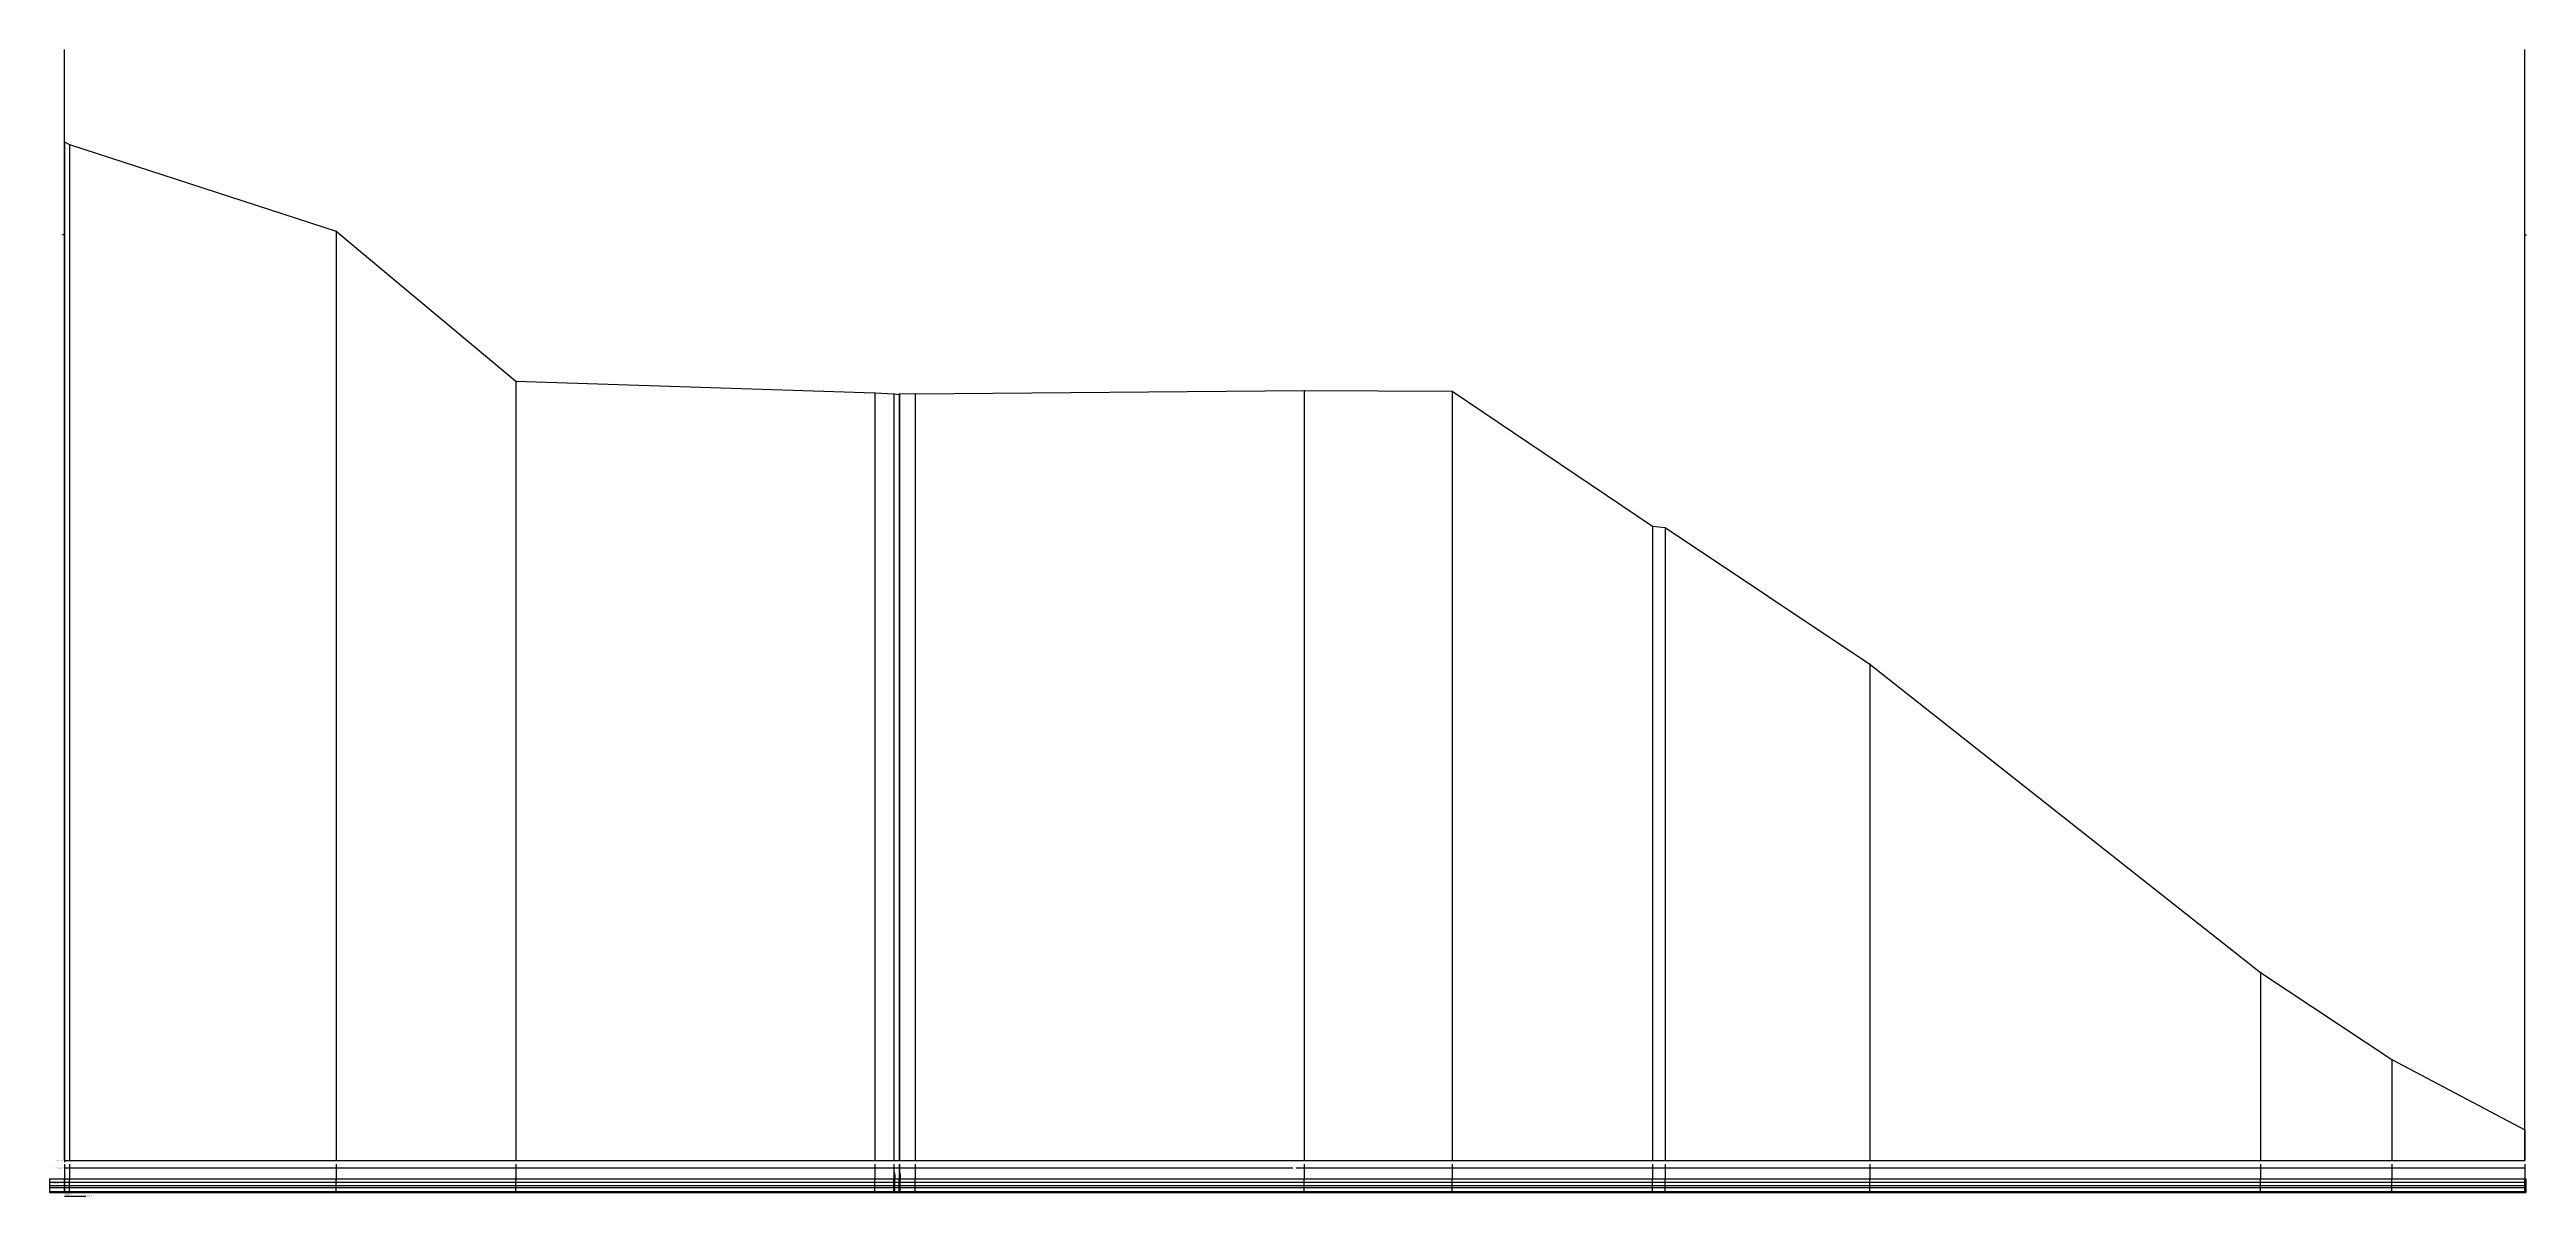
# Model space of a CAD drawing. Header units: metres. Extents: x -0.1 to 13.3, y -0.2 to 6.
import ezdxf
from ezdxf.enums import TextEntityAlignment as Align

# ---------------------------------------------------------------- set-up
doc = ezdxf.new("R2010")
doc.units = ezdxf.units.M
for name, color, linetype in [('CHAINAGE', 255, 'Continuous'), ('CODE', 255, 'Continuous'), ('DATUM', 255, 'Continuous'), ('DEFAULT', 255, 'Continuous'), ('DESCRIPTION', 255, 'Continuous'), ('DISTANCE', 255, 'Continuous'), ('DROP', 255, 'Continuous'), ('ELEVATION', 255, 'Continuous'), ('FRAME', 255, 'Continuous'), ('GEOMETRY', 255, 'Continuous'), ('IDENTIFIER', 255, 'Continuous'), ('LABELS', 255, 'Continuous'), ('SECTIONS', 255, 'Continuous'), ('TABLE', 255, 'Continuous')]:
    doc.layers.add(name, color=color, linetype=linetype)

# ---------------------------------------------------------------- blocks, each defined once
blk = doc.blocks.new('S091')
at = {"color": 0, "linetype": 'Continuous'}
for p, q in [((0.002, -0.002), (-0.498, 0.148)), ((-0.498, -0.152), (0.002, -0.002))]:
    blk.add_line(p, q, dxfattribs=at)

msp = doc.modelspace()

# ---------------------------------------------------------------- linework, layer by layer
at = {"layer": 'DEFAULT', "color": 0, "linetype": 'Continuous'}
msp.add_polyline3d([(0, 5.501, -9999.999), (0.028, 5.487, -9999.999), (1.468, 5.019, -9999.999), (2.439, 4.209, -9999.999), (4.378, 4.146, -9999.999), (4.48, 4.141, -9999.999), (4.48, 4.141, -9999.999), (4.509, 4.137, -9999.999), (4.512, 4.142, -9999.999), (4.595, 4.141, -9999.999), (6.698, 4.158, -9999.999), (7.497, 4.154, -9999.999), (8.579, 3.425, -9999.999), (8.648, 3.418, -9999.999), (9.753, 2.68, -9999.999), (11.863, 1.014, -9999.999), (12.573, 0.544, -9999.999), (13.291, 0.165, -9999.999)], dxfattribs=at)
at = {"layer": 'DROP', "color": 0, "linetype": 'Continuous'}
for p, q in [((0, 5.501, -9999.999), (0, 0, -9999.999)), ((0.028, 5.487, -9999.999), (0.028, 0, -9999.999)), ((1.468, 5.019, -9999.999), (1.468, 0, -9999.999)), ((2.439, 4.209, -9999.999), (2.439, 0, -9999.999)), ((6.698, 4.158, -9999.999), (6.698, 0, -9999.999)), ((7.497, 4.154, -9999.999), (7.497, 0, -9999.999)), ((4.378, 4.146, -9999.999), (4.378, 0, -9999.999)), ((4.48, 4.141, -9999.999), (4.48, 0, -9999.999)), ((4.48, 4.141, -9999.999), (4.48, 0, -9999.999)), ((4.509, 4.137, -9999.999), (4.509, 0, -9999.999)), ((4.512, 4.142, -9999.999), (4.512, 0, -9999.999)), ((4.595, 4.141, -9999.999), (4.595, 0, -9999.999)), ((8.579, 3.425, -9999.999), (8.579, 0, -9999.999)), ((8.648, 3.418, -9999.999), (8.648, 0, -9999.999)), ((9.753, 2.68, -9999.999), (9.753, 0, -9999.999)), ((11.863, 1.014, -9999.999), (11.863, 0, -9999.999)), ((12.573, 0.544, -9999.999), (12.573, 0, -9999.999)), ((13.291, 0.165, -9999.999), (13.291, 0, -9999.999))]:
    msp.add_line(p, q, dxfattribs=at)
for points in [[(0, -0.02, -9999.999), (0, -0.06, -9999.999), (0, -0.08, -9999.999), (0, -0.1, -9999.999)], [(0.028, -0.02, -9999.999), (0.028, -0.06, -9999.999), (0.028, -0.08, -9999.999), (0.028, -0.1, -9999.999)], [(1.468, -0.02, -9999.999), (1.468, -0.06, -9999.999), (1.468, -0.08, -9999.999), (1.468, -0.1, -9999.999)], [(2.439, -0.02, -9999.999), (2.439, -0.06, -9999.999), (2.439, -0.08, -9999.999), (2.439, -0.1, -9999.999)], [(4.378, -0.02, -9999.999), (4.378, -0.06, -9999.999), (4.378, -0.08, -9999.999), (4.378, -0.1, -9999.999)], [(4.48, -0.02, -9999.999), (4.48, -0.06, -9999.999), (4.48, -0.08, -9999.999), (4.48, -0.1, -9999.999)], [(4.48, -0.02, -9999.999), (4.48, -0.06, -9999.999), (4.486, -0.08, -9999.999), (4.486, -0.1, -9999.999)], [(4.509, -0.02, -9999.999), (4.509, -0.06, -9999.999), (4.509, -0.08, -9999.999), (4.509, -0.1, -9999.999)], [(4.512, -0.02, -9999.999), (4.512, -0.06, -9999.999), (4.515, -0.08, -9999.999), (4.515, -0.1, -9999.999)], [(4.595, -0.02, -9999.999), (4.595, -0.06, -9999.999), (4.595, -0.08, -9999.999), (4.595, -0.1, -9999.999)], [(6.698, -0.02, -9999.999), (6.698, -0.06, -9999.999), (6.698, -0.08, -9999.999), (6.698, -0.1, -9999.999)], [(7.497, -0.02, -9999.999), (7.497, -0.06, -9999.999), (7.497, -0.08, -9999.999), (7.497, -0.1, -9999.999)], [(8.579, -0.02, -9999.999), (8.579, -0.06, -9999.999), (8.579, -0.08, -9999.999), (8.579, -0.1, -9999.999)], [(8.648, -0.02, -9999.999), (8.648, -0.06, -9999.999), (8.648, -0.08, -9999.999), (8.648, -0.1, -9999.999)], [(9.753, -0.02, -9999.999), (9.753, -0.06, -9999.999), (9.753, -0.08, -9999.999), (9.753, -0.1, -9999.999)], [(11.863, -0.02, -9999.999), (11.863, -0.06, -9999.999), (11.863, -0.08, -9999.999), (11.863, -0.1, -9999.999)], [(12.573, -0.02, -9999.999), (12.573, -0.06, -9999.999), (12.573, -0.08, -9999.999), (12.573, -0.1, -9999.999)], [(13.291, -0.02, -9999.999), (13.291, -0.06, -9999.999), (13.291, -0.08, -9999.999), (13.291, -0.1, -9999.999)]]:
    msp.add_polyline3d(points, dxfattribs=at)
at = {"layer": 'ELEVATION', "color": 8, "linetype": 'Continuous'}
for p, q in [((0, 5, -9999.999), (-0.01, 5, -9999.999)), ((13.291, 5, -9999.999), (13.301, 5, -9999.999))]:
    msp.add_line(p, q, dxfattribs=at)
at = {"layer": 'ELEVATION', "color": 7, "linetype": 'Continuous'}
msp.add_line((0, 0, -9999.999), (13.291, 0, -9999.999), dxfattribs=at)
at = {"layer": 'FRAME', "color": 8, "linetype": 'Continuous'}
for q in [(0, 6, -9999.999), (0, -0.01, -9999.999)]:
    msp.add_line((0, 0, -9999.999), q, dxfattribs=at)
at = {"layer": 'FRAME', "color": 0, "linetype": 'Continuous'}
msp.add_line((13.291, 0, -9999.999), (13.291, 6, -9999.999), dxfattribs=at)
at = {"layer": 'GEOMETRY', "color": 0, "linetype": 'Continuous'}
for p, q in [((0, -0.04, -9999.999), (6.636, -0.04, -9999.999)), ((6.654, -0.04, -9999.999), (13.291, -0.04, -9999.999))]:
    msp.add_line(p, q, dxfattribs=at)
at = {"layer": 'SECTIONS', "color": 0, "linetype": 'Continuous'}
msp.add_line((0, -0.194, -9999.999), (0.116, -0.194, -9999.999), dxfattribs=at)
at = {"layer": 'TABLE', "color": 0, "linetype": 'Continuous'}
for p, q in [((-0.081, -0.1, -9999.999), (13.297, -0.1, -9999.999)), ((-0.081, -0.1, -9999.999), (-0.081, -0.173, -9999.999)), ((-0.081, -0.118, -9999.999), (13.297, -0.118, -9999.999)), ((0, -0.173, -9999.999), (0, -0.1, -9999.999)), ((0, -0.1, -9999.999), (0, -0.173, -9999.999)), ((0.028, -0.173, -9999.999), (0.028, -0.1, -9999.999)), ((1.468, -0.173, -9999.999), (1.468, -0.1, -9999.999)), ((2.439, -0.173, -9999.999), (2.439, -0.1, -9999.999)), ((4.378, -0.173, -9999.999), (4.378, -0.1, -9999.999)), ((4.48, -0.173, -9999.999), (4.48, -0.1, -9999.999)), ((4.486, -0.173, -9999.999), (4.486, -0.1, -9999.999)), ((4.509, -0.173, -9999.999), (4.509, -0.1, -9999.999)), ((4.515, -0.173, -9999.999), (4.515, -0.1, -9999.999)), ((4.595, -0.173, -9999.999), (4.595, -0.1, -9999.999)), ((6.698, -0.173, -9999.999), (6.698, -0.1, -9999.999)), ((7.497, -0.173, -9999.999), (7.497, -0.1, -9999.999)), ((8.579, -0.173, -9999.999), (8.579, -0.1, -9999.999)), ((8.648, -0.173, -9999.999), (8.648, -0.1, -9999.999)), ((9.753, -0.173, -9999.999), (9.753, -0.1, -9999.999)), ((11.863, -0.173, -9999.999), (11.863, -0.1, -9999.999)), ((12.573, -0.173, -9999.999), (12.573, -0.1, -9999.999)), ((13.291, -0.173, -9999.999), (13.291, -0.1, -9999.999)), ((13.297, -0.1, -9999.999), (13.297, -0.173, -9999.999)), ((-0.081, -0.136, -9999.999), (13.297, -0.136, -9999.999)), ((-0.081, -0.147, -9999.999), (13.297, -0.147, -9999.999)), ((-0.081, -0.168, -9999.999), (13.297, -0.168, -9999.999)), ((-0.081, -0.173, -9999.999), (13.297, -0.173, -9999.999))]:
    msp.add_line(p, q, dxfattribs=at)

# ---------------------------------------------------------------- block references
at = {"layer": 'GEOMETRY', "color": 0, "xscale": 0.0035, "yscale": 0.0035, "zscale": 0.0035, "rotation": 180}
msp.add_blockref('S091', (0, -0.04, -9999.999), dxfattribs=at)
at = {"layer": 'GEOMETRY', "color": 0, "xscale": 0.0035, "yscale": 0.0035, "zscale": 0.0035}
msp.add_blockref('S091', (13.291, -0.04, -9999.999), dxfattribs=at)

# ---------------------------------------------------------------- texts
at = {"layer": 'CHAINAGE', "color": 0, "linetype": 'Continuous'}
msp.add_text('Alignment001 - Hor. Geometry', height=0.0025, dxfattribs=at).set_placement((-0.002, -0.04, -9999.999), align=Align.MIDDLE_RIGHT)
msp.add_text('Alignment001 - Tan Labels', height=0.0025, dxfattribs=at).set_placement((-0.002, -0.042, -9999.999), align=Align.TOP_RIGHT)
at = {"layer": 'CODE', "color": 0, "linetype": 'Continuous'}
msp.add_text('Alignment1Merged - Code', height=0.0025, dxfattribs=at).set_placement((-0.04, -0.149, -9999.999), align=Align.TOP_CENTER)
for p in [(0.002, -0.157, -9999.999), (13.292, -0.157, -9999.999)]:
    msp.add_text('DEFAULT', height=0.0025, rotation=90, dxfattribs=at).set_placement(p, align=Align.TOP_CENTER)
at = {"layer": 'DATUM', "color": 0, "linetype": 'Continuous'}
msp.add_text('Datum : 65.000', height=0.0035, dxfattribs=at).set_placement((-0.013, 0, -9999.999), align=Align.MIDDLE_RIGHT)
at = {"layer": 'DESCRIPTION', "color": 0, "linetype": 'Continuous'}
msp.add_text('Alignment1Merged - Description', height=0.0025, dxfattribs=at).set_placement((-0.04, -0.17, -9999.999), align=Align.TOP_CENTER)
at = {"layer": 'DISTANCE', "color": 0, "linetype": 'Continuous'}
for s, p in [('0.000', (0.002, 5.501, 70.501)), ('0.028', (0.031, 5.487, 70.487)), ('1.468', (1.471, 5.019, 70.019)), ('2.439', (2.441, 4.209, 69.209)), ('4.378', (4.381, 4.146, 69.146)), ('6.698', (6.7, 4.158, 69.158)), ('7.497', (7.499, 4.154, 69.154)), ('4.480', (4.482, 4.141, 69.141)), ('4.480', (4.482, 4.141, 69.141)), ('4.509', (4.512, 4.137, 69.137)), ('4.512', (4.514, 4.142, 69.142)), ('4.595', (4.597, 4.141, 69.141)), ('8.579', (8.581, 3.425, 68.425)), ('8.648', (8.65, 3.418, 68.418)), ('9.753', (9.755, 2.68, 67.68)), ('11.863', (11.865, 1.014, 66.014)), ('12.573', (12.575, 0.544, 65.544)), ('13.291', (13.293, 0.165, 65.165)), ('0.000', (0.002, -0.109, -9999.999)), ('0.028', (0.03, -0.109, -9999.999)), ('1.468', (1.47, -0.109, -9999.999)), ('2.439', (2.44, -0.109, -9999.999)), ('4.378', (4.38, -0.109, -9999.999)), ('4.480', (4.481, -0.109, -9999.999)), ('4.480', (4.487, -0.109, -9999.999)), ('4.509', (4.511, -0.109, -9999.999)), ('4.512', (4.517, -0.109, -9999.999)), ('4.595', (4.596, -0.109, -9999.999)), ('6.698', (6.699, -0.109, -9999.999)), ('7.497', (7.498, -0.109, -9999.999)), ('8.579', (8.58, -0.109, -9999.999)), ('8.648', (8.65, -0.109, -9999.999)), ('9.753', (9.754, -0.109, -9999.999)), ('11.863', (11.864, -0.109, -9999.999)), ('12.573', (12.574, -0.109, -9999.999)), ('13.291', (13.292, -0.109, -9999.999))]:
    msp.add_text(s, height=0.0025, rotation=90, dxfattribs=at).set_placement(p, align=Align.TOP_CENTER)
msp.add_text('Alignment1Merged - Distance', height=0.0025, dxfattribs=at).set_placement((-0.04, -0.102, -9999.999), align=Align.TOP_CENTER)
at = {"layer": 'ELEVATION', "color": 8, "linetype": 'Continuous'}
msp.add_text('70', height=0.0025, dxfattribs=at).set_placement((-0.012, 5, -9999.999), align=Align.MIDDLE_RIGHT)
at = {"layer": 'ELEVATION', "color": 0, "linetype": 'Continuous'}
msp.add_text('Alignment1Merged - Elevation', height=0.0025, dxfattribs=at).set_placement((-0.04, -0.121, -9999.999), align=Align.TOP_CENTER)
for s, p in [('70.501', (0.002, -0.127, -9999.999)), ('70.487', (0.03, -0.127, -9999.999)), ('70.019', (1.47, -0.127, -9999.999)), ('69.209', (2.44, -0.127, -9999.999)), ('69.146', (4.38, -0.127, -9999.999)), ('69.141', (4.481, -0.127, -9999.999)), ('69.141', (4.487, -0.127, -9999.999)), ('69.137', (4.511, -0.127, -9999.999)), ('69.142', (4.517, -0.127, -9999.999)), ('69.141', (4.596, -0.127, -9999.999)), ('69.158', (6.699, -0.127, -9999.999)), ('69.154', (7.498, -0.127, -9999.999)), ('68.425', (8.58, -0.127, -9999.999)), ('68.418', (8.65, -0.127, -9999.999)), ('67.680', (9.754, -0.127, -9999.999)), ('66.014', (11.864, -0.127, -9999.999)), ('65.544', (12.574, -0.127, -9999.999)), ('65.165', (13.292, -0.127, -9999.999))]:
    msp.add_text(s, height=0.0025, rotation=90, dxfattribs=at).set_placement(p, align=Align.TOP_CENTER)
at = {"layer": 'GEOMETRY', "color": 0, "linetype": 'Continuous'}
msp.add_text('Line', height=0.0035, dxfattribs=at).set_placement((6.645, -0.04, -9999.999), align=Align.MIDDLE_CENTER)
at = {"layer": 'IDENTIFIER', "color": 0, "linetype": 'Continuous'}
msp.add_text('Alignment1Merged - Identifier', height=0.0025, dxfattribs=at).set_placement((-0.04, -0.139, -9999.999), align=Align.TOP_CENTER)
for s, p in [('596', (0.002, -0.142, -9999.999)), ('597', (13.292, -0.142, -9999.999))]:
    msp.add_text(s, height=0.0025, rotation=90, dxfattribs=at).set_placement(p, align=Align.TOP_CENTER)
at = {"layer": 'LABELS', "color": 0, "linetype": 'Continuous'}
for s, p in [('Horizontal Scale 1 : 1', (0, -0.18, -9999.999)), ('Vertical Scale 1 : 1', (0, -0.187, -9999.999))]:
    msp.add_text(s, height=0.0035, dxfattribs=at).set_placement(p)
at = {"layer": 'SECTIONS', "color": 0, "linetype": 'Continuous'}
msp.add_text('Alignment1Merged', height=0.0035, dxfattribs=at).set_placement((0.119, -0.194, -9999.999))

doc.saveas('drawing.dxf')
